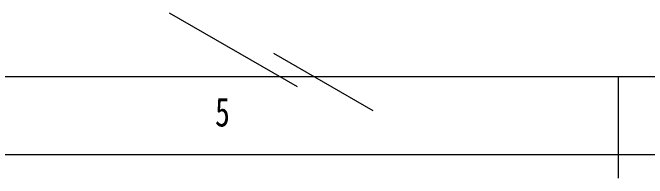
# Model space of a CAD drawing. Header units: millimetres. Extents: x 5 to 415, y 5 to 296.
# Drawn here: x 221.21 to 261.84, y 285.5 to 296.1 of the extents above; entities that cross this region are included whole.
import ezdxf

# ---------------------------------------------------------------- set-up
doc = ezdxf.new("R2010")
doc.units = ezdxf.units.MM
doc.linetypes.add('CENTERX2', pattern=[20.32, 12.7, -2.54, 2.54, -2.54])
doc.layers.add('CENTER_LINE', color=7, linetype='CENTERX2')
doc.styles.add('SLDTEXTSTYLE3', font='TXT', dxfattribs={"width": 0.75})

msp = doc.modelspace()

# ---------------------------------------------------------------- linework, layer by layer
at = {"color": 7, "linetype": 'Continuous', "lineweight": 18}
for p, q in [((415, 292), (5, 292)), ((260, 285.5), (260, 292)), ((410.25, 287), (10, 287))]:
    msp.add_line(p, q, dxfattribs=at)
at = {"layer": 'CENTER_LINE', "linetype": 'CENTERX2', "lineweight": 18}
for p, q in [((231.234, 296.098), (239.414, 291.376)), ((237.912, 293.501), (244.272, 289.829))]:
    msp.add_line(p, q, dxfattribs=at)

# ---------------------------------------------------------------- texts
at = {"color": 7, "linetype": 'Continuous', "lineweight": 0, "insert": (234.167, 290.668), "char_height": 1.852, "attachment_point": 1, "style": 'SLDTEXTSTYLE3'}
msp.add_mtext('5', dxfattribs=at)

doc.saveas('drawing.dxf')
